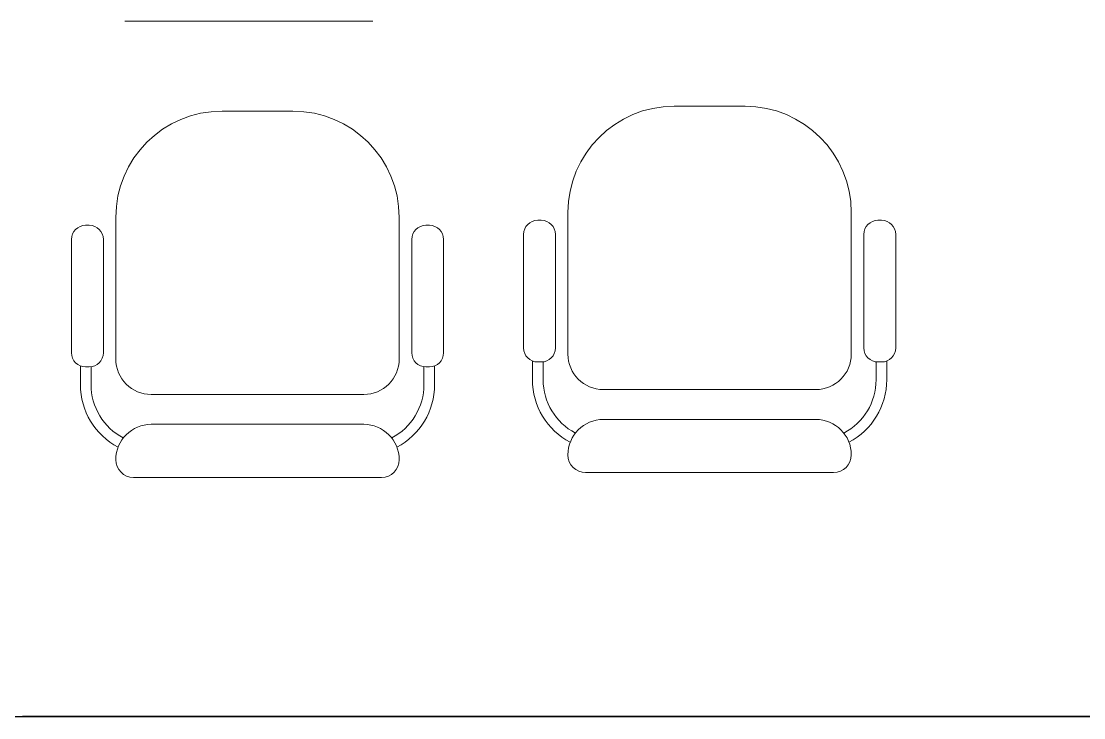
# Model space of a CAD drawing. Header units: millimetres. Extents: x -1911 to 4021, y -174 to 2851.
# Drawn here: x 2587.8 to 2749.8, y 1382.6 to 1488.8 of the extents above; entities that cross this region are included whole.
import ezdxf

# ---------------------------------------------------------------- set-up
doc = ezdxf.new("R2010")
doc.units = ezdxf.units.MM
doc.layers.add('ARREDI attrezzature - furniture', color=175, linetype='Continuous', lineweight=9)

msp = doc.modelspace()

# ---------------------------------------------------------------- linework, layer by layer
msp.add_line((2188.04, 1382.78), (2788.04, 1382.78))
at = {"color": 0}
msp.add_line((2788.04, 1382.78), (2588.04, 1382.78), dxfattribs=at)
at = {"color": 2}
for radius in [700.64, 695.64]:
    msp.add_arc((2858.04, 1352.78), radius, 2.45403, 177.54597, dxfattribs=at)
at = {"layer": 'ARREDI attrezzature - furniture'}
for p, q in [((2603.62, 1488.77), (2641.42, 1488.77)), ((2603.62, 1488.77), (2641.42, 1488.77)), ((2603.62, 1488.77), (2641.42, 1488.77)), ((2603.62, 1488.77), (2641.42, 1488.77)), ((2698.16, 1475.81), (2687.36, 1475.81)), ((2698.16, 1475.81), (2687.36, 1475.81)), ((2698.16, 1475.81), (2687.36, 1475.81)), ((2698.16, 1475.81), (2687.36, 1475.81)), ((2698.16, 1475.81), (2687.36, 1475.81)), ((2698.16, 1475.81), (2687.36, 1475.81)), ((2629.24, 1475.06), (2618.44, 1475.06)), ((2629.24, 1475.06), (2618.44, 1475.06)), ((2629.24, 1475.06), (2618.44, 1475.06)), ((2629.24, 1475.06), (2618.44, 1475.06)), ((2629.24, 1475.06), (2618.44, 1475.06)), ((2629.24, 1475.06), (2618.44, 1475.06)), ((2671.16, 1459.61), (2671.16, 1438.01)), ((2671.16, 1459.61), (2671.16, 1438.01)), ((2671.16, 1459.61), (2671.16, 1438.01)), ((2671.16, 1459.61), (2671.16, 1438.01)), ((2671.16, 1459.61), (2671.16, 1438.01)), ((2671.16, 1459.61), (2671.16, 1438.01)), ((2714.36, 1438.01), (2714.36, 1459.61)), ((2714.36, 1438.01), (2714.36, 1459.61)), ((2714.36, 1438.01), (2714.36, 1459.61)), ((2714.36, 1438.01), (2714.36, 1459.61)), ((2714.36, 1438.01), (2714.36, 1459.61)), ((2714.36, 1438.01), (2714.36, 1459.61)), ((2602.24, 1458.86), (2602.24, 1437.26)), ((2602.24, 1458.86), (2602.24, 1437.26)), ((2602.24, 1458.86), (2602.24, 1437.26)), ((2602.24, 1458.86), (2602.24, 1437.26)), ((2602.24, 1458.86), (2602.24, 1437.26)), ((2602.24, 1458.86), (2602.24, 1437.26)), ((2645.44, 1437.26), (2645.44, 1458.86)), ((2645.44, 1437.26), (2645.44, 1458.86)), ((2645.44, 1437.26), (2645.44, 1458.86)), ((2645.44, 1437.26), (2645.44, 1458.86)), ((2645.44, 1437.26), (2645.44, 1458.86)), ((2645.44, 1437.26), (2645.44, 1458.86)), ((2667.1, 1458.41), (2666.56, 1458.41)), ((2667.1, 1458.41), (2666.56, 1458.41)), ((2667.1, 1458.41), (2666.56, 1458.41)), ((2667.1, 1458.41), (2666.56, 1458.41)), ((2667.1, 1458.41), (2666.56, 1458.41)), ((2667.1, 1458.41), (2666.56, 1458.41)), ((2718.43, 1458.41), (2718.97, 1458.41)), ((2718.43, 1458.41), (2718.97, 1458.41)), ((2718.43, 1458.41), (2718.97, 1458.41)), ((2718.43, 1458.41), (2718.97, 1458.41)), ((2718.43, 1458.41), (2718.97, 1458.41)), ((2718.43, 1458.41), (2718.97, 1458.41)), ((2598.18, 1457.66), (2597.64, 1457.66)), ((2598.18, 1457.66), (2597.64, 1457.66)), ((2598.18, 1457.66), (2597.64, 1457.66)), ((2598.18, 1457.66), (2597.64, 1457.66)), ((2598.18, 1457.66), (2597.64, 1457.66)), ((2598.18, 1457.66), (2597.64, 1457.66)), ((2649.51, 1457.66), (2650.05, 1457.66)), ((2649.51, 1457.66), (2650.05, 1457.66)), ((2649.51, 1457.66), (2650.05, 1457.66)), ((2649.51, 1457.66), (2650.05, 1457.66)), ((2649.51, 1457.66), (2650.05, 1457.66)), ((2649.51, 1457.66), (2650.05, 1457.66)), ((2664.4, 1456.25), (2664.4, 1438.97)), ((2664.4, 1456.25), (2664.4, 1438.97)), ((2664.4, 1456.25), (2664.4, 1438.97)), ((2664.4, 1456.25), (2664.4, 1438.97)), ((2664.4, 1456.25), (2664.4, 1438.97)), ((2664.4, 1456.25), (2664.4, 1438.97)), ((2669.26, 1438.97), (2669.26, 1456.25)), ((2669.26, 1438.97), (2669.26, 1456.25)), ((2669.26, 1438.97), (2669.26, 1456.25)), ((2669.26, 1438.97), (2669.26, 1456.25)), ((2669.26, 1438.97), (2669.26, 1456.25)), ((2669.26, 1438.97), (2669.26, 1456.25)), ((2716.27, 1438.97), (2716.27, 1456.25)), ((2716.27, 1438.97), (2716.27, 1456.25)), ((2716.27, 1438.97), (2716.27, 1456.25)), ((2716.27, 1438.97), (2716.27, 1456.25)), ((2716.27, 1438.97), (2716.27, 1456.25)), ((2716.27, 1438.97), (2716.27, 1456.25)), ((2721.13, 1456.25), (2721.13, 1438.97)), ((2721.13, 1456.25), (2721.13, 1438.97)), ((2721.13, 1456.25), (2721.13, 1438.97)), ((2721.13, 1456.25), (2721.13, 1438.97)), ((2721.13, 1456.25), (2721.13, 1438.97)), ((2721.13, 1456.25), (2721.13, 1438.97)), ((2595.48, 1455.5), (2595.48, 1438.22)), ((2595.48, 1455.5), (2595.48, 1438.22)), ((2595.48, 1455.5), (2595.48, 1438.22)), ((2595.48, 1455.5), (2595.48, 1438.22)), ((2595.48, 1455.5), (2595.48, 1438.22)), ((2595.48, 1455.5), (2595.48, 1438.22)), ((2600.34, 1438.22), (2600.34, 1455.5)), ((2600.34, 1438.22), (2600.34, 1455.5)), ((2600.34, 1438.22), (2600.34, 1455.5)), ((2600.34, 1438.22), (2600.34, 1455.5)), ((2600.34, 1438.22), (2600.34, 1455.5)), ((2600.34, 1438.22), (2600.34, 1455.5)), ((2647.35, 1438.22), (2647.35, 1455.5)), ((2647.35, 1438.22), (2647.35, 1455.5)), ((2647.35, 1438.22), (2647.35, 1455.5)), ((2647.35, 1438.22), (2647.35, 1455.5)), ((2647.35, 1438.22), (2647.35, 1455.5)), ((2647.35, 1438.22), (2647.35, 1455.5)), ((2652.21, 1455.5), (2652.21, 1438.22)), ((2652.21, 1455.5), (2652.21, 1438.22)), ((2652.21, 1455.5), (2652.21, 1438.22)), ((2652.21, 1455.5), (2652.21, 1438.22)), ((2652.21, 1455.5), (2652.21, 1438.22)), ((2652.21, 1455.5), (2652.21, 1438.22)), ((2665.76, 1434.11), (2665.76, 1436.96)), ((2665.76, 1434.11), (2665.76, 1436.96)), ((2665.76, 1434.11), (2665.76, 1436.96)), ((2665.76, 1434.11), (2665.76, 1436.96)), ((2665.76, 1434.11), (2665.76, 1436.96)), ((2665.76, 1434.11), (2665.76, 1436.96)), ((2666.56, 1436.81), (2667.1, 1436.81)), ((2666.56, 1436.81), (2667.1, 1436.81)), ((2666.56, 1436.81), (2667.1, 1436.81)), ((2666.56, 1436.81), (2667.1, 1436.81)), ((2666.56, 1436.81), (2667.1, 1436.81)), ((2666.56, 1436.81), (2667.1, 1436.81)), ((2667.38, 1434.11), (2667.38, 1436.83)), ((2667.38, 1434.11), (2667.38, 1436.83)), ((2667.38, 1434.11), (2667.38, 1436.83)), ((2667.38, 1434.11), (2667.38, 1436.83)), ((2667.38, 1434.11), (2667.38, 1436.83)), ((2667.38, 1434.11), (2667.38, 1436.83)), ((2718.14, 1434.11), (2718.14, 1436.83)), ((2718.14, 1434.11), (2718.14, 1436.83)), ((2718.14, 1434.11), (2718.14, 1436.83)), ((2718.14, 1434.11), (2718.14, 1436.83)), ((2718.14, 1434.11), (2718.14, 1436.83)), ((2718.14, 1434.11), (2718.14, 1436.83)), ((2718.97, 1436.81), (2718.43, 1436.81)), ((2718.97, 1436.81), (2718.43, 1436.81)), ((2718.97, 1436.81), (2718.43, 1436.81)), ((2718.97, 1436.81), (2718.43, 1436.81)), ((2718.97, 1436.81), (2718.43, 1436.81)), ((2718.97, 1436.81), (2718.43, 1436.81)), ((2719.76, 1434.11), (2719.76, 1436.96)), ((2719.76, 1434.11), (2719.76, 1436.96)), ((2719.76, 1434.11), (2719.76, 1436.96)), ((2719.76, 1434.11), (2719.76, 1436.96)), ((2719.76, 1434.11), (2719.76, 1436.96)), ((2719.76, 1434.11), (2719.76, 1436.96)), ((2596.84, 1433.36), (2596.84, 1436.22)), ((2596.84, 1433.36), (2596.84, 1436.22)), ((2596.84, 1433.36), (2596.84, 1436.22)), ((2596.84, 1433.36), (2596.84, 1436.22)), ((2596.84, 1433.36), (2596.84, 1436.22)), ((2596.84, 1433.36), (2596.84, 1436.22)), ((2597.64, 1436.06), (2598.18, 1436.06)), ((2597.64, 1436.06), (2598.18, 1436.06)), ((2597.64, 1436.06), (2598.18, 1436.06)), ((2597.64, 1436.06), (2598.18, 1436.06)), ((2597.64, 1436.06), (2598.18, 1436.06)), ((2597.64, 1436.06), (2598.18, 1436.06)), ((2598.46, 1433.36), (2598.46, 1436.08)), ((2598.46, 1433.36), (2598.46, 1436.08)), ((2598.46, 1433.36), (2598.46, 1436.08)), ((2598.46, 1433.36), (2598.46, 1436.08)), ((2598.46, 1433.36), (2598.46, 1436.08)), ((2598.46, 1433.36), (2598.46, 1436.08)), ((2649.22, 1433.36), (2649.22, 1436.08)), ((2649.22, 1433.36), (2649.22, 1436.08)), ((2649.22, 1433.36), (2649.22, 1436.08)), ((2649.22, 1433.36), (2649.22, 1436.08)), ((2649.22, 1433.36), (2649.22, 1436.08)), ((2649.22, 1433.36), (2649.22, 1436.08)), ((2650.05, 1436.06), (2649.51, 1436.06)), ((2650.05, 1436.06), (2649.51, 1436.06)), ((2650.05, 1436.06), (2649.51, 1436.06)), ((2650.05, 1436.06), (2649.51, 1436.06)), ((2650.05, 1436.06), (2649.51, 1436.06)), ((2650.05, 1436.06), (2649.51, 1436.06)), ((2650.84, 1433.36), (2650.84, 1436.22)), ((2650.84, 1433.36), (2650.84, 1436.22)), ((2650.84, 1433.36), (2650.84, 1436.22)), ((2650.84, 1433.36), (2650.84, 1436.22)), ((2650.84, 1433.36), (2650.84, 1436.22)), ((2650.84, 1433.36), (2650.84, 1436.22)), ((2676.56, 1432.61), (2708.96, 1432.61)), ((2676.56, 1432.61), (2708.96, 1432.61)), ((2676.56, 1432.61), (2708.96, 1432.61)), ((2676.56, 1432.61), (2708.96, 1432.61)), ((2676.56, 1432.61), (2708.96, 1432.61)), ((2676.56, 1432.61), (2708.96, 1432.61)), ((2607.64, 1431.86), (2640.04, 1431.86)), ((2607.64, 1431.86), (2640.04, 1431.86)), ((2607.64, 1431.86), (2640.04, 1431.86)), ((2607.64, 1431.86), (2640.04, 1431.86)), ((2607.64, 1431.86), (2640.04, 1431.86)), ((2607.64, 1431.86), (2640.04, 1431.86)), ((2640.04, 1427.31), (2607.64, 1427.31)), ((2640.04, 1427.31), (2607.64, 1427.31)), ((2640.04, 1427.31), (2607.64, 1427.31)), ((2640.04, 1427.31), (2607.64, 1427.31)), ((2640.04, 1427.31), (2607.64, 1427.31)), ((2640.04, 1427.31), (2607.64, 1427.31)), ((2708.96, 1428.05), (2676.56, 1428.05)), ((2708.96, 1428.05), (2676.56, 1428.05)), ((2708.96, 1428.05), (2676.56, 1428.05)), ((2708.96, 1428.05), (2676.56, 1428.05)), ((2708.96, 1428.05), (2676.56, 1428.05)), ((2708.96, 1428.05), (2676.56, 1428.05)), ((2671.16, 1422.65), (2671.16, 1422.65)), ((2671.16, 1422.65), (2671.16, 1422.65)), ((2671.16, 1422.65), (2671.16, 1422.65)), ((2671.16, 1422.65), (2671.16, 1422.65)), ((2671.16, 1422.65), (2671.16, 1422.65)), ((2671.16, 1422.65), (2671.16, 1422.65)), ((2714.36, 1422.65), (2714.36, 1422.65)), ((2714.36, 1422.65), (2714.36, 1422.65)), ((2714.36, 1422.65), (2714.36, 1422.65)), ((2714.36, 1422.65), (2714.36, 1422.65)), ((2714.36, 1422.65), (2714.36, 1422.65)), ((2714.36, 1422.65), (2714.36, 1422.65)), ((2602.24, 1421.91), (2602.24, 1421.91)), ((2602.24, 1421.91), (2602.24, 1421.91)), ((2602.24, 1421.91), (2602.24, 1421.91)), ((2645.44, 1421.91), (2645.44, 1421.91)), ((2645.44, 1421.91), (2645.44, 1421.91)), ((2645.44, 1421.91), (2645.44, 1421.91)), ((2604.94, 1419.21), (2642.74, 1419.21)), ((2604.94, 1419.21), (2642.74, 1419.21)), ((2604.94, 1419.21), (2642.74, 1419.21)), ((2604.94, 1419.21), (2642.74, 1419.21)), ((2673.86, 1419.95), (2711.66, 1419.95)), ((2673.86, 1419.95), (2711.66, 1419.95)), ((2673.86, 1419.95), (2711.66, 1419.95)), ((2673.86, 1419.95), (2711.66, 1419.95))]:
    msp.add_line(p, q, dxfattribs=at)
for centre, radius, start, end in [((2687.36, 1459.61), 16.2, 90, 180), ((2687.36, 1459.61), 16.2, 90, 180), ((2687.36, 1459.61), 16.2, 90, 180), ((2687.36, 1459.61), 16.2, 90, 180), ((2687.36, 1459.61), 16.2, 90, 180), ((2687.36, 1459.61), 16.2, 90, 180), ((2698.16, 1459.61), 16.2, 0, 90), ((2698.16, 1459.61), 16.2, 0, 90), ((2698.16, 1459.61), 16.2, 0, 90), ((2698.16, 1459.61), 16.2, 0, 90), ((2698.16, 1459.61), 16.2, 0, 90), ((2698.16, 1459.61), 16.2, 0, 90), ((2618.44, 1458.86), 16.2, 90, 180), ((2618.44, 1458.86), 16.2, 90, 180), ((2618.44, 1458.86), 16.2, 90, 180), ((2618.44, 1458.86), 16.2, 90, 180), ((2618.44, 1458.86), 16.2, 90, 180), ((2618.44, 1458.86), 16.2, 90, 180), ((2629.24, 1458.86), 16.2, 0, 90), ((2629.24, 1458.86), 16.2, 0, 90), ((2629.24, 1458.86), 16.2, 0, 90), ((2629.24, 1458.86), 16.2, 0, 90), ((2629.24, 1458.86), 16.2, 0, 90), ((2629.24, 1458.86), 16.2, 0, 90), ((2666.56, 1456.25), 2.16, 90, 180), ((2666.56, 1456.25), 2.16, 90, 180), ((2666.56, 1456.25), 2.16, 90, 180), ((2666.56, 1456.25), 2.16, 90, 180), ((2666.56, 1456.25), 2.16, 90, 180), ((2666.56, 1456.25), 2.16, 90, 180), ((2667.1, 1456.25), 2.16, 0, 90), ((2667.1, 1456.25), 2.16, 0, 90), ((2667.1, 1456.25), 2.16, 0, 90), ((2667.1, 1456.25), 2.16, 0, 90), ((2667.1, 1456.25), 2.16, 0, 90), ((2667.1, 1456.25), 2.16, 0, 90), ((2718.43, 1456.25), 2.16, 90, 180), ((2718.43, 1456.25), 2.16, 90, 180), ((2718.43, 1456.25), 2.16, 90, 180), ((2718.43, 1456.25), 2.16, 90, 180), ((2718.43, 1456.25), 2.16, 90, 180), ((2718.43, 1456.25), 2.16, 90, 180), ((2718.97, 1456.25), 2.16, 0, 90), ((2718.97, 1456.25), 2.16, 0, 90), ((2718.97, 1456.25), 2.16, 0, 90), ((2718.97, 1456.25), 2.16, 0, 90), ((2718.97, 1456.25), 2.16, 0, 90), ((2718.97, 1456.25), 2.16, 0, 90), ((2597.64, 1455.5), 2.16, 90, 180), ((2597.64, 1455.5), 2.16, 90, 180), ((2597.64, 1455.5), 2.16, 90, 180), ((2597.64, 1455.5), 2.16, 90, 180), ((2597.64, 1455.5), 2.16, 90, 180), ((2597.64, 1455.5), 2.16, 90, 180), ((2598.18, 1455.5), 2.16, 0, 90), ((2598.18, 1455.5), 2.16, 0, 90), ((2598.18, 1455.5), 2.16, 0, 90), ((2598.18, 1455.5), 2.16, 0, 90), ((2598.18, 1455.5), 2.16, 0, 90), ((2598.18, 1455.5), 2.16, 0, 90), ((2649.51, 1455.5), 2.16, 90, 180), ((2649.51, 1455.5), 2.16, 90, 180), ((2649.51, 1455.5), 2.16, 90, 180), ((2649.51, 1455.5), 2.16, 90, 180), ((2649.51, 1455.5), 2.16, 90, 180), ((2649.51, 1455.5), 2.16, 90, 180), ((2650.05, 1455.5), 2.16, 0, 90), ((2650.05, 1455.5), 2.16, 0, 90), ((2650.05, 1455.5), 2.16, 0, 90), ((2650.05, 1455.5), 2.16, 0, 90), ((2650.05, 1455.5), 2.16, 0, 90), ((2650.05, 1455.5), 2.16, 0, 90), ((2666.56, 1438.97), 2.16, 180, 270), ((2666.56, 1438.97), 2.16, 180, 270), ((2666.56, 1438.97), 2.16, 180, 270), ((2666.56, 1438.97), 2.16, 180, 270), ((2666.56, 1438.97), 2.16, 180, 270), ((2666.56, 1438.97), 2.16, 180, 270), ((2667.1, 1438.97), 2.16, 270, 0), ((2667.1, 1438.97), 2.16, 270, 0), ((2667.1, 1438.97), 2.16, 270, 0), ((2667.1, 1438.97), 2.16, 270, 0), ((2667.1, 1438.97), 2.16, 270, 0), ((2667.1, 1438.97), 2.16, 270, 0), ((2718.43, 1438.97), 2.16, 180, 270), ((2718.43, 1438.97), 2.16, 180, 270), ((2718.43, 1438.97), 2.16, 180, 270), ((2718.43, 1438.97), 2.16, 180, 270), ((2718.43, 1438.97), 2.16, 180, 270), ((2718.43, 1438.97), 2.16, 180, 270), ((2718.97, 1438.97), 2.16, 270, 0), ((2718.97, 1438.97), 2.16, 270, 0), ((2718.97, 1438.97), 2.16, 270, 0), ((2718.97, 1438.97), 2.16, 270, 0), ((2718.97, 1438.97), 2.16, 270, 0), ((2718.97, 1438.97), 2.16, 270, 0), ((2597.64, 1438.22), 2.16, 180, 270), ((2597.64, 1438.22), 2.16, 180, 270), ((2597.64, 1438.22), 2.16, 180, 270), ((2597.64, 1438.22), 2.16, 180, 270), ((2597.64, 1438.22), 2.16, 180, 270), ((2597.64, 1438.22), 2.16, 180, 270), ((2598.18, 1438.22), 2.16, 270, 0), ((2598.18, 1438.22), 2.16, 270, 0), ((2598.18, 1438.22), 2.16, 270, 0), ((2598.18, 1438.22), 2.16, 270, 0), ((2598.18, 1438.22), 2.16, 270, 0), ((2598.18, 1438.22), 2.16, 270, 0), ((2607.64, 1437.26), 5.4, 180, 270), ((2607.64, 1437.26), 5.4, 180, 270), ((2607.64, 1437.26), 5.4, 180, 270), ((2607.64, 1437.26), 5.4, 180, 270), ((2607.64, 1437.26), 5.4, 180, 270), ((2607.64, 1437.26), 5.4, 180, 270), ((2640.04, 1437.26), 5.4, 270, 360), ((2640.04, 1437.26), 5.4, 270, 360), ((2640.04, 1437.26), 5.4, 270, 360), ((2640.04, 1437.26), 5.4, 270, 360), ((2640.04, 1437.26), 5.4, 270, 360), ((2640.04, 1437.26), 5.4, 270, 360), ((2649.51, 1438.22), 2.16, 180, 270), ((2649.51, 1438.22), 2.16, 180, 270), ((2649.51, 1438.22), 2.16, 180, 270), ((2649.51, 1438.22), 2.16, 180, 270), ((2649.51, 1438.22), 2.16, 180, 270), ((2649.51, 1438.22), 2.16, 180, 270), ((2650.05, 1438.22), 2.16, 270, 0), ((2650.05, 1438.22), 2.16, 270, 0), ((2650.05, 1438.22), 2.16, 270, 0), ((2650.05, 1438.22), 2.16, 270, 0), ((2650.05, 1438.22), 2.16, 270, 0), ((2650.05, 1438.22), 2.16, 270, 0), ((2676.56, 1438.01), 5.4, 180, 270), ((2676.56, 1438.01), 5.4, 180, 270), ((2676.56, 1438.01), 5.4, 180, 270), ((2676.56, 1438.01), 5.4, 180, 270), ((2676.56, 1438.01), 5.4, 180, 270), ((2676.56, 1438.01), 5.4, 180, 270), ((2708.96, 1438.01), 5.4, 270, 360), ((2708.96, 1438.01), 5.4, 270, 360), ((2708.96, 1438.01), 5.4, 270, 360), ((2708.96, 1438.01), 5.4, 270, 360), ((2708.96, 1438.01), 5.4, 270, 360), ((2708.96, 1438.01), 5.4, 270, 360), ((2676.56, 1434.11), 10.8, 180, 242.1194), ((2676.56, 1434.11), 10.8, 180, 242.1194), ((2676.56, 1434.11), 10.8, 180, 242.1194), ((2676.56, 1434.11), 10.8, 180, 242.1194), ((2676.56, 1434.11), 10.8, 180, 242.1194), ((2676.56, 1434.11), 10.8, 180, 242.1194), ((2676.56, 1434.11), 9.18, 180, 242.3805), ((2676.56, 1434.11), 9.18, 180, 242.3805), ((2676.56, 1434.11), 9.18, 180, 242.3805), ((2676.56, 1434.11), 9.18, 180, 242.3805), ((2676.56, 1434.11), 9.18, 180, 242.3805), ((2676.56, 1434.11), 9.18, 180, 242.3805), ((2708.96, 1434.11), 9.18, 297.6195, 0), ((2708.96, 1434.11), 9.18, 297.6195, 0), ((2708.96, 1434.11), 9.18, 297.6195, 0), ((2708.96, 1434.11), 9.18, 297.6195, 0), ((2708.96, 1434.11), 9.18, 297.6195, 0), ((2708.96, 1434.11), 9.18, 297.6195, 0), ((2708.96, 1434.11), 10.8, 297.8806, 0), ((2708.96, 1434.11), 10.8, 297.8806, 0), ((2708.96, 1434.11), 10.8, 297.8806, 0), ((2708.96, 1434.11), 10.8, 297.8806, 0), ((2708.96, 1434.11), 10.8, 297.8806, 0), ((2708.96, 1434.11), 10.8, 297.8806, 0), ((2607.64, 1433.36), 10.8, 180, 242.1194), ((2607.64, 1433.36), 10.8, 180, 242.1194), ((2607.64, 1433.36), 10.8, 180, 242.1194), ((2607.64, 1433.36), 10.8, 180, 242.1194), ((2607.64, 1433.36), 10.8, 180, 242.1194), ((2607.64, 1433.36), 10.8, 180, 242.1194), ((2607.64, 1433.36), 9.18, 180, 242.3805), ((2607.64, 1433.36), 9.18, 180, 242.3805), ((2607.64, 1433.36), 9.18, 180, 242.3805), ((2607.64, 1433.36), 9.18, 180, 242.3805), ((2607.64, 1433.36), 9.18, 180, 242.3805), ((2607.64, 1433.36), 9.18, 180, 242.3805), ((2640.04, 1433.36), 9.18, 297.6195, 0), ((2640.04, 1433.36), 9.18, 297.6195, 0), ((2640.04, 1433.36), 9.18, 297.6195, 0), ((2640.04, 1433.36), 9.18, 297.6195, 0), ((2640.04, 1433.36), 9.18, 297.6195, 0), ((2640.04, 1433.36), 9.18, 297.6195, 0), ((2640.04, 1433.36), 10.8, 297.8806, 0), ((2640.04, 1433.36), 10.8, 297.8806, 0), ((2640.04, 1433.36), 10.8, 297.8806, 0), ((2640.04, 1433.36), 10.8, 297.8806, 0), ((2640.04, 1433.36), 10.8, 297.8806, 0), ((2640.04, 1433.36), 10.8, 297.8806, 0), ((2607.64, 1421.91), 5.4, 90, 180), ((2607.64, 1421.91), 5.4, 90, 180), ((2607.64, 1421.91), 5.4, 90, 180), ((2607.64, 1421.91), 5.4, 90, 180), ((2607.64, 1421.91), 5.4, 90, 180), ((2607.64, 1421.91), 5.4, 90, 180), ((2640.04, 1421.91), 5.4, 0, 90), ((2640.04, 1421.91), 5.4, 0, 90), ((2640.04, 1421.91), 5.4, 0, 90), ((2640.04, 1421.91), 5.4, 0, 90), ((2640.04, 1421.91), 5.4, 0, 90), ((2640.04, 1421.91), 5.4, 0, 90), ((2676.56, 1422.65), 5.4, 90, 180), ((2676.56, 1422.65), 5.4, 90, 180), ((2676.56, 1422.65), 5.4, 90, 180), ((2676.56, 1422.65), 5.4, 90, 180), ((2676.56, 1422.65), 5.4, 90, 180), ((2676.56, 1422.65), 5.4, 90, 180), ((2708.96, 1422.65), 5.4, 0, 90), ((2708.96, 1422.65), 5.4, 0, 90), ((2708.96, 1422.65), 5.4, 0, 90), ((2708.96, 1422.65), 5.4, 0, 90), ((2708.96, 1422.65), 5.4, 0, 90), ((2708.96, 1422.65), 5.4, 0, 90), ((2673.86, 1422.65), 2.7, 180, 270), ((2673.86, 1422.65), 2.7, 180, 270), ((2673.86, 1422.65), 2.7, 180, 270), ((2673.86, 1422.65), 2.7, 180, 270), ((2673.86, 1422.65), 2.7, 180, 270), ((2673.86, 1422.65), 2.7, 180, 270), ((2711.66, 1422.65), 2.7, 270, 360), ((2711.66, 1422.65), 2.7, 270, 360), ((2711.66, 1422.65), 2.7, 270, 360), ((2711.66, 1422.65), 2.7, 270, 360), ((2711.66, 1422.65), 2.7, 270, 360), ((2711.66, 1422.65), 2.7, 270, 360), ((2604.94, 1421.91), 2.7, 180, 270), ((2604.94, 1421.91), 2.7, 180, 270), ((2604.94, 1421.91), 2.7, 180, 270), ((2604.94, 1421.91), 2.7, 180, 270), ((2642.74, 1421.91), 2.7, 270, 360), ((2642.74, 1421.91), 2.7, 270, 360), ((2642.74, 1421.91), 2.7, 270, 360), ((2642.74, 1421.91), 2.7, 270, 360)]:
    msp.add_arc(centre, radius, start, end, dxfattribs=at)

doc.saveas('drawing.dxf')
